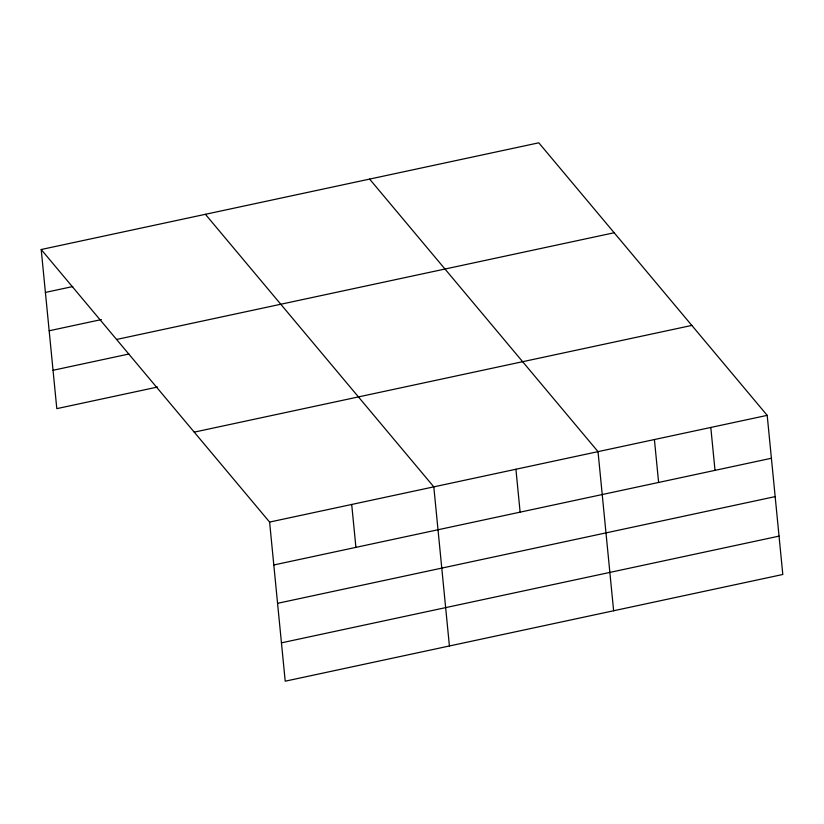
<?xml version="1.0" encoding="UTF-8"?>
<svg xmlns="http://www.w3.org/2000/svg" width="824" height="824" viewBox="0 0 824 824"><rect width="100%" height="100%" fill="white"/><g stroke="black" fill="none" stroke-linecap="round" stroke-linejoin="round"><path stroke-width="1.24" d="M41.2 249.518L538.793 142.81L767.196 415.358L782.8 574.482L285.207 681.191L269.603 522.076L41.2 249.518L56.804 408.642L157.569 387.033M45.402 292.417L72.77 286.546M49.162 330.774L101.414 319.568M116.575 339.467L614.168 232.749M53.045 370.285L128.925 354.011M194.227 432.137L691.83 325.418M269.603 522.076L767.196 415.358M273.805 564.976L771.408 458.257M277.564 603.322L775.168 496.614M281.447 642.844L779.041 536.125M369.616 179.086L598.018 451.645L613.623 610.759M205.403 214.302L433.805 486.86L449.41 645.975M710.803 427.46L715.005 470.349M654.411 439.553L658.613 482.452M515.917 469.247L520.119 512.147M351.704 504.463L355.917 547.363"/></g></svg>
